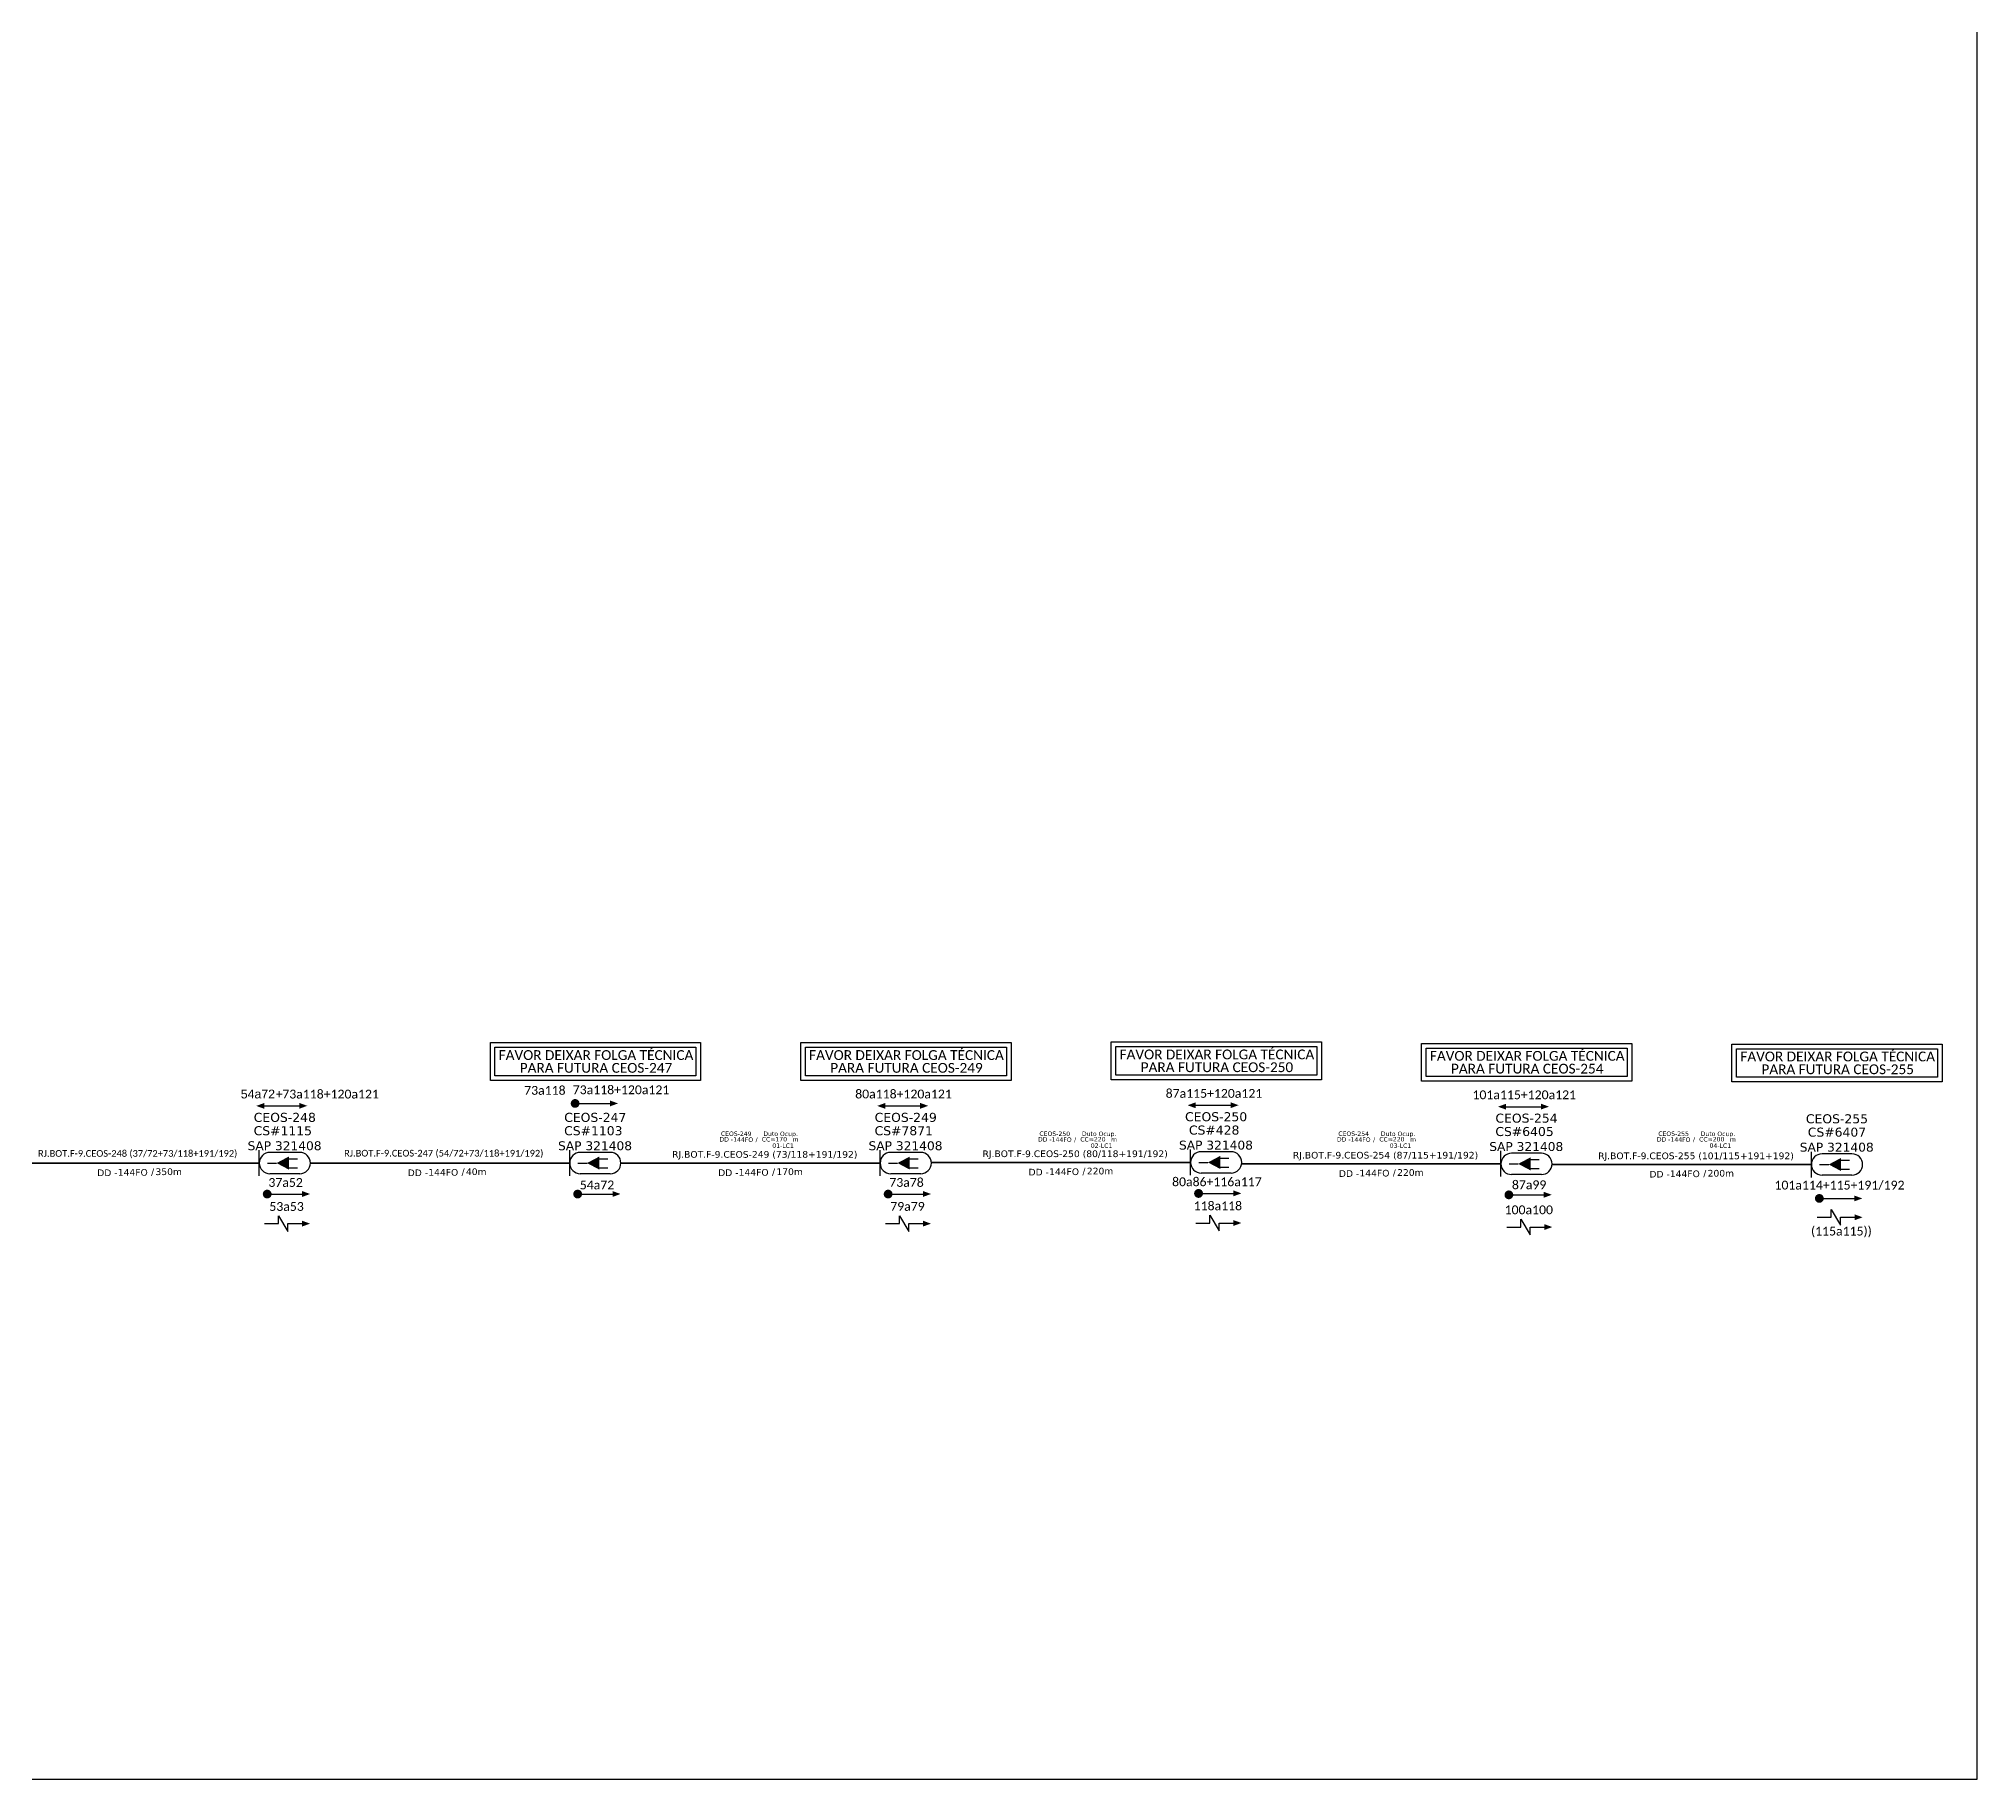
# Model space of a CAD drawing. Header units: metres. Extents: x 1 to 842, y 0 to 594.
# Drawn here: x 598 to 841.8, y 0.2 to 219.1 of the extents above; entities that cross this region are included whole.
import ezdxf
from ezdxf.enums import TextEntityAlignment as Align

# ---------------------------------------------------------------- set-up
doc = ezdxf.new("R2010")
doc.units = ezdxf.units.M
for name, color, linetype in [('20.4-CEOS', 1, 'Continuous'), ('label_cabos', 7, 'Continuous'), ('LC', 7, 'Continuous'), ('SETA', 7, 'Continuous')]:
    doc.layers.add(name, color=color, linetype=linetype)
doc.layers.add('40.1-ETIQUETAS', color=1, linetype='Continuous', lineweight=20)
doc.layers.get('LC').off()
doc.styles.add('siredit', font='verdana.ttf')
doc.styles.get("Standard").update_dxf_attribs({"font": 'arial.ttf'})

# ---------------------------------------------------------------- blocks, each defined once
blk = doc.blocks.new('Inst CB DT OCUP CFOA-SM-DD-S-144')
at = {"layer": 'label_cabos', "color": 0, "style": 'siredit'}
for tag, flags, p in [('ID_ATIVIDADE', 3, (1.31, 2.67)), ('FATOR', 1, (11.56, 2.55))]:
    blk.add_attdef(tag, text='', height=1, rotation=359.69, dxfattribs=dict(at, flags=flags)).set_placement(p, align=Align.MIDDLE_CENTER)
for tag, p in [('TIPO_CABO', (1.11, 0)), ('DESTINO_CABO', (3.13, 1.26)), ('CABO', (4.69, -0.05)), ('/', (7.71, -0.05)), ('LANCE', (10.41, 0.02)), ('TIPO_CABO', (13.11, 1.24)), ('UND', (16.46, 0)), ('FID', (13.65, -1.41))]:
    blk.add_attdef(tag, text='', height=1, rotation=359.69, dxfattribs=at).set_placement(p, align=Align.MIDDLE_CENTER)
blk.add_attdef('QTDE', (11.93, -0.45), '', height=1, rotation=359.69, dxfattribs=at)

msp = doc.modelspace()

# ---------------------------------------------------------------- linework, layer by layer
at = {"color": 7}
msp.add_lwpolyline([(0.79, 0.21), (841.79, 0.21), (841.79, 594.21), (0.79, 594.21)], close=True, dxfattribs=at)
at = {"color": 3, "ltscale": 9e-07}
for points in [[(654.77, 92.87), (681.22, 92.87), (681.22, 88.11), (654.77, 88.11)], [(693.82, 92.88), (720.27, 92.88), (720.27, 88.11), (693.82, 88.11)], [(732.86, 92.96), (759.31, 92.96), (759.31, 88.19), (732.86, 88.19)], [(771.9, 92.77), (798.35, 92.77), (798.35, 88.01), (771.9, 88.01)], [(810.94, 92.69), (837.39, 92.69), (837.39, 87.92), (810.94, 87.92)], [(655.35, 92.29), (680.63, 92.29), (680.63, 88.69), (655.35, 88.69)], [(694.4, 92.29), (719.68, 92.29), (719.68, 88.7), (694.4, 88.7)], [(733.45, 92.37), (758.72, 92.37), (758.72, 88.78), (733.45, 88.78)], [(772.49, 92.19), (797.76, 92.19), (797.76, 88.59), (772.49, 88.59)], [(811.53, 92.1), (836.81, 92.1), (836.81, 88.51), (811.53, 88.51)]]:
    msp.add_lwpolyline(points, close=True, dxfattribs=at)
at = {"color": 0, "const_width": 0.554}
for points in [[(665.16, 85.22, 1), (665.71, 85.22, 1)], [(626.43, 73.82, 1), (626.98, 73.82, 1)], [(665.48, 73.82, 1), (666.03, 73.82, 1)], [(704.53, 73.82, 1), (705.08, 73.82, 1)], [(743.57, 73.9, 1), (744.13, 73.9, 1)], [(782.61, 73.72, 1), (783.16, 73.72, 1)], [(821.66, 73.27, 1), (822.21, 73.27, 1)]]:
    msp.add_lwpolyline(points, format="xyb", close=True, dxfattribs=at)
at = {"color": 0}
for points in [[(628.14, 70.1), (628.14, 71.08), (629.31, 69.12), (629.31, 70.1)], [(706.24, 70.1), (706.24, 71.08), (707.41, 69.12), (707.41, 70.1)], [(745.28, 70.18), (745.28, 71.16), (746.45, 69.2), (746.45, 70.18)], [(784.39, 69.67), (784.39, 70.65), (785.56, 68.69), (785.56, 69.67)]]:
    msp.add_lwpolyline(points, dxfattribs=at)
at = {"color": 3}
msp.add_lwpolyline([(823.42, 70.9), (823.42, 71.88), (824.59, 69.92), (824.59, 70.9)], dxfattribs=at)
at = {"layer": '20.4-CEOS', "color": 8}
for p, q in [((630.8, 79.06), (627.04, 79.06)), ((669.85, 79.06), (666.09, 79.06)), ((708.9, 79.06), (705.14, 79.06)), ((747.94, 79.14), (744.18, 79.14)), ((786.98, 78.96), (783.22, 78.96)), ((630.8, 76.38), (627.04, 76.38)), ((669.85, 76.38), (666.09, 76.38)), ((708.9, 76.38), (705.14, 76.38)), ((747.94, 76.46), (744.18, 76.46)), ((786.98, 76.28), (783.22, 76.28))]:
    msp.add_line(p, q, dxfattribs=at)
at = {"layer": '20.4-CEOS', "color": 5}
for p, q in [((826.03, 78.88), (822.27, 78.88)), ((826.03, 76.2), (822.27, 76.2))]:
    msp.add_line(p, q, dxfattribs=at)
at = {"layer": '20.4-CEOS', "color": 8}
for points in [[(625.7, 76.11), (625.7, 79.34)], [(629.36, 78.25), (630.51, 78.25)], [(664.75, 76.11), (664.75, 79.34)], [(668.41, 78.25), (669.55, 78.25)], [(703.8, 76.11), (703.8, 79.34)], [(707.46, 78.26), (708.6, 78.26)], [(742.84, 76.19), (742.84, 79.42)], [(746.51, 78.34), (747.65, 78.34)], [(781.88, 76.01), (781.88, 79.24)], [(785.54, 78.15), (786.69, 78.15)], [(626.74, 77.72), (627.88, 77.72)], [(629.36, 77.14), (630.51, 77.14)], [(665.79, 77.72), (666.93, 77.72)], [(668.41, 77.14), (669.55, 77.14)], [(704.84, 77.72), (705.98, 77.72)], [(707.46, 77.14), (708.6, 77.14)], [(743.88, 77.8), (745.03, 77.8)], [(746.51, 77.22), (747.65, 77.22)], [(782.92, 77.62), (784.06, 77.62)], [(785.54, 77.04), (786.69, 77.04)]]:
    msp.add_lwpolyline(points, dxfattribs=at)
for points in [[(627.88, 77.72, 0, 1.65, 0), (629.43, 77.72, 1.65, 1.65, 0)], [(666.93, 77.72, 0, 1.65, 0), (668.48, 77.72, 1.65, 1.65, 0)], [(705.98, 77.72, 0, 1.65, 0), (707.53, 77.72, 1.65, 1.65, 0)], [(745.03, 77.8, 0, 1.65, 0), (746.58, 77.8, 1.65, 1.65, 0)], [(784.06, 77.62, 0, 1.65, 0), (785.61, 77.62, 1.65, 1.65, 0)]]:
    msp.add_lwpolyline(points, format="xyseb", dxfattribs=at)
at = {"layer": '20.4-CEOS', "color": 5}
for points in [[(820.93, 75.92), (820.93, 79.15)], [(824.59, 78.07), (825.73, 78.07)], [(821.97, 77.54), (823.11, 77.54)], [(824.59, 76.95), (825.73, 76.95)]]:
    msp.add_lwpolyline(points, dxfattribs=at)
msp.add_lwpolyline([(823.11, 77.54, 0, 1.65, 0), (824.66, 77.54, 1.65, 1.65, 0)], format="xyseb", dxfattribs=at)
at = {"layer": '20.4-CEOS', "color": 8}
for centre, start, end in [((627.04, 77.72), 90, 270), ((630.8, 77.72), 270, 90), ((666.09, 77.72), 90, 270), ((669.85, 77.72), 270, 90), ((705.14, 77.72), 90, 270), ((708.9, 77.72), 270, 90), ((744.18, 77.8), 90, 270), ((747.94, 77.8), 270, 90), ((783.22, 77.62), 90, 270), ((786.98, 77.62), 270, 90)]:
    msp.add_arc(centre, 1.34, start, end, dxfattribs=at)
at = {"layer": '20.4-CEOS', "color": 5}
for centre, start, end in [((822.27, 77.54), 90, 270), ((826.03, 77.54), 270, 90)]:
    msp.add_arc(centre, 1.34, start, end, dxfattribs=at)
at = {"layer": '40.1-ETIQUETAS', "color": 5, "const_width": 0.224}
for points in [[(593.09, 77.72), (625.7, 77.72)], [(632.14, 77.72), (664.75, 77.72)], [(671.19, 77.72), (703.8, 77.72)], [(710.23, 77.8), (742.84, 77.8)], [(749.27, 77.62), (781.88, 77.62)], [(788.32, 77.54), (820.93, 77.54)]]:
    msp.add_lwpolyline(points, dxfattribs=at)
at = {"layer": 'SETA', "color": 0}
for points in [[(626.35, 84.91), (631.11, 84.91)], [(665.43, 85.22), (670.2, 85.22)], [(704.44, 84.91), (709.21, 84.91)], [(743.49, 84.99), (748.26, 84.99)], [(782.53, 84.81), (787.29, 84.81)], [(626.71, 73.82), (631.47, 73.82)], [(665.76, 73.82), (670.52, 73.82)], [(704.8, 73.82), (709.57, 73.82)], [(743.85, 73.9), (748.62, 73.9)], [(782.89, 73.72), (787.65, 73.72)], [(821.93, 73.27), (826.7, 73.27)], [(626.37, 70.1), (628.14, 70.1)], [(629.31, 70.1), (631.08, 70.1)], [(704.47, 70.1), (706.24, 70.1)], [(707.41, 70.1), (709.18, 70.1)], [(743.51, 70.18), (745.28, 70.18)], [(746.45, 70.18), (748.22, 70.18)], [(782.62, 69.67), (784.39, 69.67)], [(785.56, 69.67), (787.33, 69.67)]]:
    msp.add_lwpolyline(points, dxfattribs=at)
at = {"layer": 'SETA', "color": 3}
for points in [[(821.65, 70.9), (823.42, 70.9)], [(824.59, 70.9), (826.36, 70.9)]]:
    msp.add_lwpolyline(points, dxfattribs=at)
at = {"layer": 'SETA', "color": 0}
for points in [[(669.82, 85.59), (670.83, 85.22), (669.82, 84.85)], [(743.49, 85.36), (742.47, 84.99), (743.49, 84.62)], [(747.87, 85.37), (748.89, 85), (747.87, 84.63)], [(626.35, 85.28), (625.33, 84.91), (626.35, 84.54)], [(630.73, 85.29), (631.74, 84.92), (630.73, 84.55)], [(704.44, 85.28), (703.43, 84.91), (704.44, 84.55)], [(708.83, 85.29), (709.84, 84.92), (708.83, 84.55)], [(782.53, 85.18), (781.51, 84.81), (782.53, 84.44)], [(786.91, 85.19), (787.93, 84.82), (786.91, 84.45)], [(631.09, 74.2), (632.11, 73.83), (631.09, 73.46)], [(670.14, 74.2), (671.15, 73.83), (670.14, 73.46)], [(709.19, 74.2), (710.2, 73.83), (709.19, 73.46)], [(748.23, 74.28), (749.25, 73.91), (748.23, 73.54)], [(787.27, 74.1), (788.29, 73.73), (787.27, 73.36)], [(826.32, 73.64), (827.33, 73.27), (826.32, 72.9)], [(631.08, 70.47), (632.1, 70.1), (631.08, 69.73)], [(709.18, 70.47), (710.19, 70.1), (709.18, 69.73)], [(748.22, 70.55), (749.24, 70.18), (748.22, 69.81)], [(787.33, 70.04), (788.35, 69.67), (787.33, 69.3)]]:
    msp.add_solid(points, dxfattribs=at)
at = {"layer": 'SETA', "color": 3}
msp.add_solid([(826.36, 71.27), (827.38, 70.9), (826.36, 70.53)], dxfattribs=at)

# ---------------------------------------------------------------- block references
at = {"layer": 'LC', "color": 6, "lineweight": 0}
ref = msp.add_blockref('Inst CB DT OCUP CFOA-SM-DD-S-144', (683.94, 80.7), dxfattribs=dict(at, xscale=0.5599999999999999, yscale=0.5599999999999999, zscale=0.5599999999999999))
ref.add_attrib('DESTINO_CABO', 'CEOS-249', dxfattribs={"layer": 'label_cabos', "color": 0, "height": 0.56, "rotation": 359.69, "style": 'siredit'}).set_placement((685.7, 81.41), align=Align.MIDDLE_CENTER)
ref.add_attrib('TIPO_CABO', 'Duto Ocup.', dxfattribs={"layer": 'label_cabos', "color": 0, "height": 0.56, "rotation": 359.69, "style": 'siredit'}).set_placement((691.28, 81.4), align=Align.MIDDLE_CENTER)
ref.add_attrib('/', '/', dxfattribs={"layer": 'label_cabos', "color": 0, "height": 0.56, "rotation": 359.69, "style": 'siredit'}).set_placement((688.26, 80.67), align=Align.MIDDLE_CENTER)
ref.add_attrib('FID', '01-LC1', dxfattribs={"layer": 'label_cabos', "color": 0, "height": 0.56, "rotation": 359.69, "style": 'siredit'}).set_placement((691.59, 79.91), align=Align.MIDDLE_CENTER)
ref.add_attrib('LANCE', 'CC=', dxfattribs={"layer": 'label_cabos', "color": 0, "height": 0.56, "rotation": 359.69, "style": 'siredit'}).set_placement((689.77, 80.71), align=Align.MIDDLE_CENTER)
ref.add_attrib('UND', 'm', dxfattribs={"layer": 'label_cabos', "color": 0, "height": 0.56, "rotation": 359.69, "style": 'siredit'}).set_placement((693.16, 80.7), align=Align.MIDDLE_CENTER)
ref.add_attrib('CABO', '144FO', dxfattribs={"layer": 'label_cabos', "color": 0, "height": 0.56, "rotation": 359.69, "style": 'siredit'}).set_placement((686.57, 80.67), align=Align.MIDDLE_CENTER)
ref.add_attrib('TIPO_CABO', 'DD - ', dxfattribs={"layer": 'label_cabos', "color": 0, "height": 0.56, "rotation": 359.69, "style": 'siredit'}).set_placement((684.57, 80.7), align=Align.MIDDLE_CENTER)
ref.add_attrib('QTDE', '170', (690.62, 80.45), dxfattribs={"layer": 'label_cabos', "color": 0, "height": 0.56, "rotation": 359.69, "style": 'siredit'})
ref = msp.add_blockref('Inst CB DT OCUP CFOA-SM-DD-S-144', (724, 80.7), dxfattribs=dict(at, xscale=0.5599999999999999, yscale=0.5599999999999999, zscale=0.5599999999999999))
ref.add_attrib('DESTINO_CABO', 'CEOS-250', dxfattribs={"layer": 'label_cabos', "color": 0, "height": 0.56, "rotation": 359.69, "style": 'siredit'}).set_placement((725.76, 81.41), align=Align.MIDDLE_CENTER)
ref.add_attrib('TIPO_CABO', 'Duto Ocup.', dxfattribs={"layer": 'label_cabos', "color": 0, "height": 0.56, "rotation": 359.69, "style": 'siredit'}).set_placement((731.35, 81.4), align=Align.MIDDLE_CENTER)
ref.add_attrib('/', '/', dxfattribs={"layer": 'label_cabos', "color": 0, "height": 0.56, "rotation": 359.69, "style": 'siredit'}).set_placement((728.32, 80.67), align=Align.MIDDLE_CENTER)
ref.add_attrib('FID', '02-LC1', dxfattribs={"layer": 'label_cabos', "color": 0, "height": 0.56, "rotation": 359.69, "style": 'siredit'}).set_placement((731.65, 79.91), align=Align.MIDDLE_CENTER)
ref.add_attrib('LANCE', 'CC=', dxfattribs={"layer": 'label_cabos', "color": 0, "height": 0.56, "rotation": 359.69, "style": 'siredit'}).set_placement((729.83, 80.71), align=Align.MIDDLE_CENTER)
ref.add_attrib('UND', 'm', dxfattribs={"layer": 'label_cabos', "color": 0, "height": 0.56, "rotation": 359.69, "style": 'siredit'}).set_placement((733.22, 80.7), align=Align.MIDDLE_CENTER)
ref.add_attrib('CABO', '144FO', dxfattribs={"layer": 'label_cabos', "color": 0, "height": 0.56, "rotation": 359.69, "style": 'siredit'}).set_placement((726.63, 80.67), align=Align.MIDDLE_CENTER)
ref.add_attrib('TIPO_CABO', 'DD - ', dxfattribs={"layer": 'label_cabos', "color": 0, "height": 0.56, "rotation": 359.69, "style": 'siredit'}).set_placement((724.63, 80.7), align=Align.MIDDLE_CENTER)
ref.add_attrib('QTDE', '220', (730.69, 80.45), dxfattribs={"layer": 'label_cabos', "color": 0, "height": 0.56, "rotation": 359.69, "style": 'siredit'})
ref = msp.add_blockref('Inst CB DT OCUP CFOA-SM-DD-S-144', (761.61, 80.7), dxfattribs=dict(at, xscale=0.5599999999999999, yscale=0.5599999999999999, zscale=0.5599999999999999))
ref.add_attrib('DESTINO_CABO', 'CEOS-254', dxfattribs={"layer": 'label_cabos', "color": 0, "height": 0.56, "rotation": 359.69, "style": 'siredit'}).set_placement((763.36, 81.41), align=Align.MIDDLE_CENTER)
ref.add_attrib('TIPO_CABO', 'Duto Ocup.', dxfattribs={"layer": 'label_cabos', "color": 0, "height": 0.56, "rotation": 359.69, "style": 'siredit'}).set_placement((768.95, 81.4), align=Align.MIDDLE_CENTER)
ref.add_attrib('/', '/', dxfattribs={"layer": 'label_cabos', "color": 0, "height": 0.56, "rotation": 359.69, "style": 'siredit'}).set_placement((765.93, 80.67), align=Align.MIDDLE_CENTER)
ref.add_attrib('FID', '03-LC1', dxfattribs={"layer": 'label_cabos', "color": 0, "height": 0.56, "rotation": 359.69, "style": 'siredit'}).set_placement((769.25, 79.91), align=Align.MIDDLE_CENTER)
ref.add_attrib('LANCE', 'CC=', dxfattribs={"layer": 'label_cabos', "color": 0, "height": 0.56, "rotation": 359.69, "style": 'siredit'}).set_placement((767.44, 80.71), align=Align.MIDDLE_CENTER)
ref.add_attrib('UND', 'm', dxfattribs={"layer": 'label_cabos', "color": 0, "height": 0.56, "rotation": 359.69, "style": 'siredit'}).set_placement((770.83, 80.7), align=Align.MIDDLE_CENTER)
ref.add_attrib('CABO', '144FO', dxfattribs={"layer": 'label_cabos', "color": 0, "height": 0.56, "rotation": 359.69, "style": 'siredit'}).set_placement((764.23, 80.67), align=Align.MIDDLE_CENTER)
ref.add_attrib('TIPO_CABO', 'DD - ', dxfattribs={"layer": 'label_cabos', "color": 0, "height": 0.56, "rotation": 359.69, "style": 'siredit'}).set_placement((762.23, 80.7), align=Align.MIDDLE_CENTER)
ref.add_attrib('QTDE', '220', (768.29, 80.45), dxfattribs={"layer": 'label_cabos', "color": 0, "height": 0.56, "rotation": 359.69, "style": 'siredit'})
ref = msp.add_blockref('Inst CB DT OCUP CFOA-SM-DD-S-144', (801.84, 80.7), dxfattribs=dict(at, xscale=0.5599999999999999, yscale=0.5599999999999999, zscale=0.5599999999999999))
ref.add_attrib('DESTINO_CABO', 'CEOS-255', dxfattribs={"layer": 'label_cabos', "color": 0, "height": 0.56, "rotation": 359.69, "style": 'siredit'}).set_placement((803.6, 81.41), align=Align.MIDDLE_CENTER)
ref.add_attrib('TIPO_CABO', 'Duto Ocup.', dxfattribs={"layer": 'label_cabos', "color": 0, "height": 0.56, "rotation": 359.69, "style": 'siredit'}).set_placement((809.18, 81.4), align=Align.MIDDLE_CENTER)
ref.add_attrib('/', '/', dxfattribs={"layer": 'label_cabos', "color": 0, "height": 0.56, "rotation": 359.69, "style": 'siredit'}).set_placement((806.16, 80.67), align=Align.MIDDLE_CENTER)
ref.add_attrib('FID', '04-LC1', dxfattribs={"layer": 'label_cabos', "color": 0, "height": 0.56, "rotation": 359.69, "style": 'siredit'}).set_placement((809.48, 79.91), align=Align.MIDDLE_CENTER)
ref.add_attrib('LANCE', 'CC=', dxfattribs={"layer": 'label_cabos', "color": 0, "height": 0.56, "rotation": 359.69, "style": 'siredit'}).set_placement((807.67, 80.71), align=Align.MIDDLE_CENTER)
ref.add_attrib('UND', 'm', dxfattribs={"layer": 'label_cabos', "color": 0, "height": 0.56, "rotation": 359.69, "style": 'siredit'}).set_placement((811.06, 80.7), align=Align.MIDDLE_CENTER)
ref.add_attrib('CABO', '144FO', dxfattribs={"layer": 'label_cabos', "color": 0, "height": 0.56, "rotation": 359.69, "style": 'siredit'}).set_placement((804.47, 80.67), align=Align.MIDDLE_CENTER)
ref.add_attrib('TIPO_CABO', 'DD - ', dxfattribs={"layer": 'label_cabos', "color": 0, "height": 0.56, "rotation": 359.69, "style": 'siredit'}).set_placement((802.47, 80.7), align=Align.MIDDLE_CENTER)
ref.add_attrib('QTDE', '200', (808.52, 80.45), dxfattribs={"layer": 'label_cabos', "color": 0, "height": 0.56, "rotation": 359.69, "style": 'siredit'})

# ---------------------------------------------------------------- texts
at = {"color": 7, "linetype": 'Continuous'}
msp.add_text('54a72', height=1.109, dxfattribs=at).set_placement((623.38, 85.85))
at = {"color": 1, "linetype": 'Continuous'}
msp.add_text('+', height=1.11, dxfattribs=at).set_placement((627.76, 85.85))
at = {"color": 7, "char_height": 1.232, "width": 26.2475, "attachment_point": 5}
for s, insert in [('{\\fCalibri|b0|i0|c0|p34;FAVOR DEIXAR FOLGA TÉCNICA}', (668.06, 91.3)), ('{\\fCalibri|b0|i0|c0|p34;PARA FUTURA CEOS-247}', (668.06, 89.69)), ('{\\fCalibri|b0|i0|c0|p34;FAVOR DEIXAR FOLGA TÉCNICA}', (707.11, 91.3)), ('{\\fCalibri|b0|i0|c0|p34;PARA FUTURA CEOS-249}', (707.11, 89.69)), ('{\\fCalibri|b0|i0|c0|p34;FAVOR DEIXAR FOLGA TÉCNICA}', (746.16, 91.38)), ('{\\fCalibri|b0|i0|c0|p34;PARA FUTURA CEOS-250}', (746.16, 89.77)), ('{\\fCalibri|b0|i0|c0|p34;FAVOR DEIXAR FOLGA TÉCNICA}', (785.19, 91.2)), ('{\\fCalibri|b0|i0|c0|p34;PARA FUTURA CEOS-254}', (785.19, 89.59)), ('{\\fCalibri|b0|i0|c0|p34;FAVOR DEIXAR FOLGA TÉCNICA}', (824.24, 91.12)), ('{\\fCalibri|b0|i0|c0|p34;PARA FUTURA CEOS-255}', (824.24, 89.51))]:
    msp.add_mtext(s, dxfattribs=dict(at, insert=insert))
at = {"color": 0, "char_height": 1.1088, "width": 14.0589, "attachment_point": 5}
for s, insert in [('\\C7;\\fCalibri|b0|i0|c0|p34;73a118\\C1;+120a121', (634.68, 86.39)), ('{\\fCalibri|b0|i0|c0|p34;\\C7;73a118}', (661.63, 86.86)), ('\\C7;\\fCalibri|b0|i0|c0|p34;73a118\\C1;+120a121', (671.21, 86.93)), ('\\C7;\\fCalibri|b0|i0|c0|p34;80a118\\C1;+120a121', (706.74, 86.4)), ('\\C7;\\fCalibri|b0|i0|c0|p34;87a115\\C1;+120a121', (745.79, 86.48)), ('\\C7;\\fCalibri|b0|i0|c0|p34;101a115\\C1;+120a121', (784.82, 86.3)), ('{\\fCalibri|b0|i0|c0|p34;\\C7;37a52}', (629.02, 75.27)), ('{\\fCalibri|b0|i0|c0|p34;\\C7;73a78}', (707.12, 75.28)), ('{\\fCalibri|b0|i0|c0|p34;\\C7;80a86+116a117}', (746.16, 75.36)), ('{\\fCalibri|b0|i0|c0|p34;\\C7;87a99}', (785.43, 74.98)), ('\\C7;\\fCalibri|b0|i0|c0|p34;101a114+115\\C1;+191/192', (824.47, 74.91)), ('{\\fCalibri|b0|i0|c0|p34;\\C7;54a72}', (668.19, 74.96)), ('{\\fCalibri|b0|i0|c0|p34;\\C7;53a53}', (629.14, 72.25)), ('{\\fCalibri|b0|i0|c0|p34;\\C7;79a79}', (707.24, 72.26)), ('{\\fCalibri|b0|i0|c0|p34;\\C7;118a118}', (746.28, 72.33)), ('{\\fCalibri|b0|i0|c0|p34;\\C7;100a100}', (785.39, 71.83)), ('\\C3;\\fCalibri|b0|i0|c0|p34;(115a115))', (824.71, 69.04))]:
    msp.add_mtext(s, dxfattribs=dict(at, insert=insert))
at = {"layer": '20.4-CEOS', "color": 7, "style": 'siredit'}
for s, height, p in [('CEOS-248', 1.135, (628.92, 83.47)), ('CEOS-247', 1.135, (667.97, 83.47)), ('CEOS-249', 1.135, (707.02, 83.47)), ('CEOS-250', 1.135, (746.06, 83.55)), ('CEOS-254', 1.135, (785.1, 83.37)), ('SAP 321408', 1.12, (628.89, 79.9)), ('CS#1115 ', 1.135, (628.92, 81.79)), ('SAP 321408', 1.12, (667.94, 79.9)), ('CS#1103 ', 1.135, (667.97, 81.79)), ('SAP 321408', 1.12, (706.99, 79.9)), ('CS#7871 ', 1.135, (707.02, 81.79)), ('SAP 321408', 1.12, (746.04, 79.98)), ('CS#428 ', 1.135, (746.06, 81.87)), ('CS#6405 ', 1.135, (785.1, 81.69)), ('SAP 321408', 1.12, (785.07, 79.8))]:
    msp.add_text(s, height=height, dxfattribs=at).set_placement(p, align=Align.MIDDLE_CENTER)
at = {"layer": '20.4-CEOS', "color": 5, "style": 'siredit'}
for s, height, p in [('CEOS-255', 1.135, (824.15, 83.29)), ('CS#6407', 1.135, (824.15, 81.61)), ('SAP 321408', 1.12, (824.12, 79.72))]:
    msp.add_text(s, height=height, dxfattribs=at).set_placement(p, align=Align.MIDDLE_CENTER)
at = {"layer": '40.1-ETIQUETAS', "color": 1, "style": 'siredit'}
for s, p in [('RJ.BOT.F-9.CEOS-249 (73/118+191/192) ', (689.47, 78.81)), ('RJ.BOT.F-9.CEOS-250 (80/118+191/192) ', (728.51, 78.89)), ('RJ.BOT.F-9.CEOS-254 (87/115+191/192) ', (767.55, 78.71))]:
    msp.add_text(s, height=0.84, dxfattribs=at).set_placement(p, align=Align.MIDDLE_CENTER)
at = {"layer": '40.1-ETIQUETAS', "style": 'siredit'}
msp.add_text('RJ.BOT.F-9.CEOS-255 (101/115+191+192) ', height=0.84, dxfattribs=at).set_placement((806.6, 78.63), align=Align.MIDDLE_CENTER)
at = {"layer": '40.1-ETIQUETAS', "color": 0, "style": 'siredit'}
for p in [(608.25, 76.5), (647.3, 76.5), (686.35, 76.51), (725.39, 76.58), (764.43, 76.4), (803.48, 76.32)]:
    msp.add_text('DD - ', height=0.84, dxfattribs=at).set_placement(p, align=Align.MIDDLE_RIGHT)
at = {"layer": '40.1-ETIQUETAS', "color": 7, "style": 'siredit'}
for s, p in [('144FO', (611.68, 76.55)), ('/', (612.49, 76.63)), ('144FO', (650.73, 76.55)), ('/', (651.54, 76.63)), ('144FO', (689.77, 76.55)), ('/', (690.59, 76.63)), ('144FO', (728.82, 76.63)), ('/', (729.63, 76.71)), ('144FO', (767.86, 76.45)), ('/', (768.67, 76.53)), ('144FO', (806.9, 76.37)), ('/', (807.72, 76.44))]:
    msp.add_text(s, height=0.84, dxfattribs=at).set_placement(p, align=Align.MIDDLE_RIGHT)
for s, p in [('350m', (612.65, 76.63)), ('40m', (651.7, 76.63)), ('170m', (690.75, 76.63)), ('220m', (729.8, 76.71)), ('220m', (768.83, 76.53)), ('200m', (807.88, 76.44))]:
    msp.add_text(s, height=0.84, dxfattribs=at).set_placement(p, align=Align.MIDDLE_LEFT)
at = {"layer": '40.1-ETIQUETAS', "color": 7, "insert": (610.41, 78.84), "char_height": 0.84, "width": 33.6131, "attachment_point": 5, "style": 'siredit'}
msp.add_mtext('\\C1;\\fCalibri|b0|i0|c0|p34;RJ.BOT.F-9.CEOS-248 (37/72+73/118+191/192)  ', dxfattribs=at)
at = {"layer": '40.1-ETIQUETAS', "color": 1, "insert": (648.91, 78.87), "char_height": 0.84, "width": 33.6131, "attachment_point": 5, "style": 'siredit'}
msp.add_mtext('\\fCalibri|b0|i0|c0|p34;RJ.BOT.F-9.CEOS-247 (54/72{\\C1;+}73/118+191/192)  ', dxfattribs=at)

doc.saveas('drawing.dxf')
